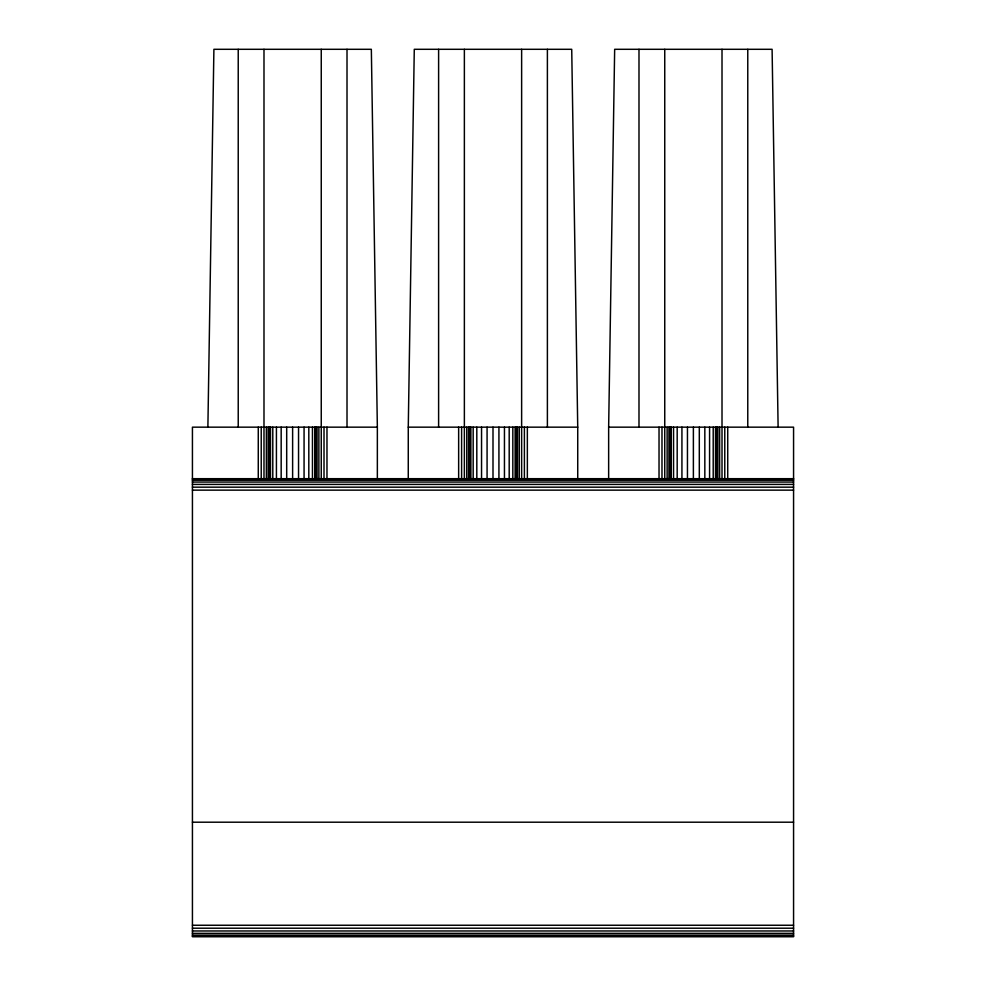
<?xml version="1.0" encoding="UTF-8"?>
<svg xmlns="http://www.w3.org/2000/svg" width="986" height="986" viewBox="0 0 986 986"><rect width="100%" height="100%" fill="white"/><g stroke="black" fill="none" stroke-linecap="round" stroke-linejoin="round"><path stroke-width="1.48" d="M207.886 427.16L213.9 49.3L371.34 49.3L377.355 427.16L377.355 478.691M408.266 478.691L408.266 427.16L414.28 49.3L571.72 49.3L577.734 427.16L577.734 478.691M608.645 478.691L608.645 427.16L614.66 49.3L772.1 49.3L778.114 427.16M377.355 427.16L192.43 427.16L192.43 936.7L793.57 936.7L793.57 427.16L608.645 427.16M408.266 427.16L577.734 427.16M192.43 478.691L793.57 478.691M192.43 479.073L793.57 479.073M192.43 480.219L793.57 480.219M192.43 482.043L793.57 482.043M192.43 484.409L793.57 484.409M192.43 487.17L793.57 487.17M192.43 490.141L793.57 490.141M192.43 822.201L793.57 822.201M192.43 925.25L793.57 925.25M192.43 928.208L793.57 928.208M192.43 930.969L793.57 930.969M192.43 933.348L793.57 933.348M192.43 935.172L793.57 935.172M192.43 936.306L793.57 936.306M747.77 49.3L747.77 427.16M727.73 427.16L727.73 478.691M724.772 427.16L724.772 478.691M722.011 49.3L722.011 478.691M719.632 427.16L719.632 478.691M717.82 427.16L717.82 478.691M716.674 427.16L716.674 478.691M716.28 427.16L716.28 478.691M715.503 427.16L715.503 478.691M713.211 427.16L713.211 478.691M709.575 427.16L709.575 478.691M704.83 427.16L704.83 478.691M699.308 427.16L699.308 478.691M693.38 427.16L693.38 478.691M687.452 427.16L687.452 478.691M681.93 427.16L681.93 478.691M677.185 427.16L677.185 478.691M673.549 427.16L673.549 478.691M671.256 427.16L671.256 478.691M670.48 427.16L670.48 478.691M670.086 427.16L670.086 478.691M668.952 427.16L668.952 478.691M667.128 427.16L667.128 478.691M664.749 49.3L664.749 478.691M661.988 427.16L661.988 478.691M659.03 427.16L659.03 478.691M638.99 49.3L638.99 427.16M547.39 49.3L547.39 427.16M527.35 427.16L527.35 478.691M524.392 427.16L524.392 478.691M521.631 49.3L521.631 478.691M519.252 427.16L519.252 478.691M517.44 427.16L517.44 478.691M516.294 427.16L516.294 478.691M515.9 427.16L515.9 478.691M515.123 427.16L515.123 478.691M512.831 427.16L512.831 478.691M509.195 427.16L509.195 478.691M504.45 427.16L504.45 478.691M498.928 427.16L498.928 478.691M493 427.16L493 478.691M487.072 427.16L487.072 478.691M481.55 427.16L481.55 478.691M476.805 427.16L476.805 478.691M473.169 427.16L473.169 478.691M470.877 427.16L470.877 478.691M470.1 427.16L470.1 478.691M469.706 427.16L469.706 478.691M468.56 427.16L468.56 478.691M466.748 427.16L466.748 478.691M464.369 49.3L464.369 478.691M461.608 427.16L461.608 478.691M458.65 427.16L458.65 478.691M438.61 49.3L438.61 427.16M347.01 49.3L347.01 427.16M326.97 427.16L326.97 478.691M324.012 427.16L324.012 478.691M321.251 49.3L321.251 478.691M318.872 427.16L318.872 478.691M317.048 427.16L317.048 478.691M315.914 427.16L315.914 478.691M315.52 427.16L315.52 478.691M314.744 427.16L314.744 478.691M312.451 427.16L312.451 478.691M308.815 427.16L308.815 478.691M304.07 427.16L304.07 478.691M298.548 427.16L298.548 478.691M292.62 427.16L292.62 478.691M286.692 427.16L286.692 478.691M281.17 427.16L281.17 478.691M276.425 427.16L276.425 478.691M272.789 427.16L272.789 478.691M270.497 427.16L270.497 478.691M269.72 427.16L269.72 478.691M269.326 427.16L269.326 478.691M268.18 427.16L268.18 478.691M266.368 427.16L266.368 478.691M263.989 49.3L263.989 478.691M261.228 427.16L261.228 478.691M258.27 427.16L258.27 478.691M238.23 49.3L238.23 427.16"/></g></svg>
